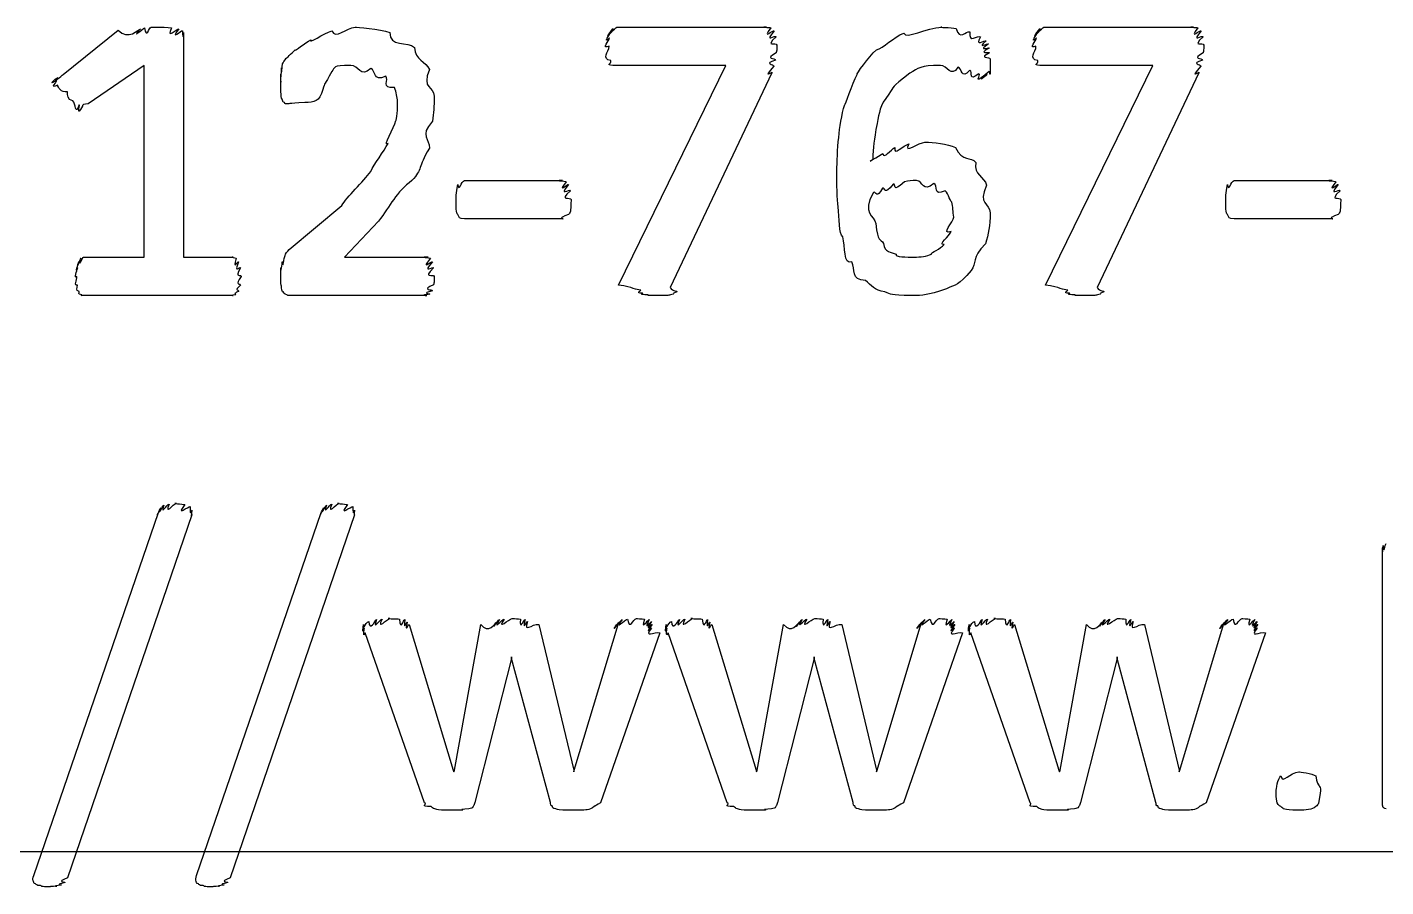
# Model space of a CAD drawing. Header units: millimetres. Extents: x 0 to 216, y 0 to 279.
# Drawn here: x 69.94 to 82.44, y 249.26 to 257.18 of the extents above; entities that cross this region are included whole.
import ezdxf

# ---------------------------------------------------------------- set-up
doc = ezdxf.new("R2010")
doc.units = ezdxf.units.MM
doc.layers.get('0').update_dxf_attribs({"linetype": 'CONTINUOUS'})

msp = doc.modelspace()

# ---------------------------------------------------------------- linework, layer by layer
at = {"color": 0}
for p, q in [((70.2677, 256.741), (70.7746, 257.149)), ((71.3754, 257.127), (71.3754, 255.06)), ((75.3636, 257.176), (76.7415, 257.176)), ((79.2939, 257.176), (80.6718, 257.176)), ((76.8354, 257.011), (76.8354, 257.011)), ((80.7653, 257.011), (80.7653, 257.011)), ((71.0117, 256.824), (70.4991, 256.471)), ((71.0117, 255.06), (71.0117, 256.824)), ((76.3669, 256.824), (75.3636, 256.824)), ((75.3801, 254.801), (76.3669, 256.824)), ((76.7913, 256.757), (75.8543, 254.779)), ((80.2968, 256.824), (79.2939, 256.824)), ((79.3101, 254.801), (80.2968, 256.824)), ((80.7212, 256.757), (79.7842, 254.779)), ((73.9606, 255.765), (74.8647, 255.765)), ((81.045, 255.765), (81.9492, 255.765)), ((72.3484, 255.131), (72.8334, 255.534)), ((74.942, 255.589), (74.942, 255.589)), ((82.0265, 255.589), (82.0265, 255.589)), ((73.1696, 255.39), (72.8557, 255.06)), ((74.8647, 255.413), (73.9606, 255.413)), ((78.4641, 255.429), (78.4641, 255.429)), ((78.8003, 255.468), (78.8003, 255.468)), ((81.9492, 255.413), (81.045, 255.413)), ((70.455, 255.06), (71.0117, 255.06)), ((71.3754, 255.06), (71.833, 255.06)), ((72.8557, 255.06), (73.6272, 255.06)), ((71.9046, 254.883), (71.9046, 254.883)), ((73.6822, 254.883), (73.6822, 254.883)), ((71.833, 254.707), (70.466, 254.707)), ((73.6163, 254.707), (72.3706, 254.707))]:
    msp.add_line(p, q, dxfattribs=at)
at = {"color": 152}
for p, q in [((69.9975, 249.37), (71.144, 252.71)), ((71.4527, 252.688), (70.3061, 249.348)), ((71.4954, 249.37), (72.6419, 252.71)), ((72.9506, 252.688), (71.804, 249.348)), ((82.4121, 250.026), (82.4121, 252.385)), ((73.4508, 251.679), (73.8586, 250.34)), ((73.8699, 250.34), (74.1123, 251.679)), ((74.6471, 251.679), (74.9667, 250.34)), ((74.9723, 250.34), (75.3745, 251.679)), ((75.6888, 251.679), (75.6888, 251.679)), ((76.237, 251.679), (76.6452, 250.34)), ((76.6561, 250.34), (76.8985, 251.679)), ((77.4333, 251.679), (77.7529, 250.34)), ((77.7586, 250.34), (78.1611, 251.679)), ((78.4751, 251.679), (78.4751, 251.679)), ((79.025, 251.679), (79.4329, 250.34)), ((79.4438, 250.34), (79.6865, 251.679)), ((80.221, 251.679), (80.5409, 250.34)), ((80.5462, 250.34), (80.9487, 251.679)), ((81.2631, 251.679), (81.2631, 251.679)), ((73.594, 250.037), (73.0483, 251.602)), ((75.7604, 251.602), (75.2147, 250.037)), ((76.3806, 250.037), (75.8349, 251.602)), ((78.5467, 251.602), (78.0009, 250.037)), ((79.1683, 250.037), (78.6225, 251.602)), ((81.3347, 251.602), (80.7889, 250.037)), ((74.3934, 251.365), (74.0572, 250.042)), ((74.3934, 251.365), (74.3934, 251.382)), ((74.3934, 251.382), (74.3934, 251.365)), ((74.7518, 250.042), (74.3934, 251.365)), ((77.1797, 251.365), (76.8435, 250.042)), ((77.1797, 251.365), (77.1797, 251.382)), ((77.1797, 251.382), (77.1797, 251.365)), ((77.5381, 250.042), (77.1797, 251.365)), ((79.9677, 251.365), (79.6315, 250.042)), ((79.9677, 251.365), (79.9677, 251.382)), ((79.9677, 251.382), (79.9677, 251.365)), ((80.3257, 250.042), (79.9677, 251.365)), ((73.8586, 250.34), (73.8643, 250.323)), ((73.8643, 250.323), (73.8699, 250.34)), ((74.9667, 250.34), (74.9667, 250.323)), ((74.9667, 250.323), (74.9723, 250.34)), ((76.6452, 250.34), (76.6505, 250.323)), ((76.6505, 250.323), (76.6561, 250.34)), ((77.7529, 250.34), (77.7529, 250.323)), ((77.7529, 250.323), (77.7586, 250.34)), ((79.4329, 250.34), (79.4385, 250.323)), ((79.4385, 250.323), (79.4438, 250.34)), ((80.5409, 250.34), (80.5409, 250.323)), ((80.5409, 250.323), (80.5462, 250.34)), ((81.8402, 250.147), (81.8402, 250.147)), ((61.0306, 249.59), (154.869, 249.59))]:
    msp.add_line(p, q, dxfattribs=at)
at = {"color": 0}
for points in [[(70.7746, 257.149), (70.86, 257.047), (70.9676, 257.16), (70.9785, 257.16)], [(70.9785, 257.16), (70.8822, 257.051), (71.0022, 257.167), (71.0173, 257.171)], [(71.0173, 257.171), (71.0336, 257.058), (71.0558, 257.176), (71.0777, 257.176)], [(71.0777, 257.176), (71.0777, 257.176), (71.1274, 257.176), (71.1606, 257.176)], [(71.1606, 257.176), (71.151, 257.176), (71.235, 257.174), (71.2653, 257.171)], [(71.2653, 257.171), (71.21, 257.055), (71.3161, 257.167), (71.3313, 257.16)], [(71.3313, 257.16), (71.2431, 257.044), (71.3602, 257.15), (71.3645, 257.143)], [(71.3645, 257.143), (71.3715, 257.033), (71.3754, 257.134), (71.3754, 257.127)], [(72.547, 257.061), (72.5138, 257.014), (72.6694, 257.121), (72.7396, 257.143)], [(72.7396, 257.143), (72.7699, 257.058), (72.8804, 257.176), (72.9548, 257.176)], [(72.9548, 257.176), (72.9657, 257.176), (73.182, 257.16), (73.2744, 257.127)], [(73.2744, 257.127), (73.2663, 256.992), (73.4413, 257.047), (73.5005, 256.989)], [(75.2972, 257.077), (75.2256, 257.014), (75.3043, 257.117), (75.3085, 257.132)], [(75.3085, 257.132), (75.2369, 257.044), (75.3223, 257.157), (75.3304, 257.165)], [(75.3304, 257.165), (75.2546, 257.058), (75.3526, 257.176), (75.3636, 257.176)], [(76.7415, 257.176), (76.6699, 257.176), (76.769, 257.174), (76.7803, 257.171)], [(76.7803, 257.171), (76.6946, 257.051), (76.805, 257.157), (76.8131, 257.143)], [(76.8131, 257.143), (76.7098, 257.022), (76.8255, 257.11), (76.8297, 257.088)], [(77.7529, 256.967), (77.8192, 256.985), (77.9074, 257.084), (78.0066, 257.121)], [(78.0066, 257.121), (78.0175, 257.058), (78.2214, 257.176), (78.3537, 257.176)], [(78.3537, 257.176), (78.311, 257.176), (78.4419, 257.172), (78.486, 257.165)], [(78.486, 257.165), (78.5206, 257.044), (78.5756, 257.146), (78.613, 257.132)], [(78.613, 257.132), (78.5978, 257.018), (78.686, 257.106), (78.7121, 257.088)], [(79.2275, 257.077), (79.1559, 257.014), (79.2346, 257.117), (79.2385, 257.132)], [(79.2385, 257.132), (79.1669, 257.044), (79.2522, 257.157), (79.2607, 257.165)], [(79.2607, 257.165), (79.1849, 257.058), (79.2826, 257.176), (79.2939, 257.176)], [(80.6718, 257.176), (80.6002, 257.176), (80.6993, 257.174), (80.7103, 257.171)], [(80.7103, 257.171), (80.6249, 257.051), (80.735, 257.157), (80.7434, 257.143)], [(80.7434, 257.143), (80.6401, 257.022), (80.7558, 257.11), (80.76, 257.088)], [(72.4034, 256.967), (72.3995, 256.952), (72.4916, 257.03), (72.547, 257.061)], [(75.2919, 257), (75.2175, 256.97), (75.2934, 257.055), (75.2972, 257.077)], [(75.3085, 256.868), (75.2175, 256.886), (75.2919, 256.945), (75.2919, 257)], [(76.8297, 257.088), (76.7168, 256.981), (76.8354, 257.044), (76.8354, 257.011)], [(76.8354, 257.011), (76.8354, 256.923), (76.8325, 256.962), (76.8297, 256.939)], [(78.7121, 257.088), (78.6486, 256.985), (78.7534, 257.061), (78.7619, 257.05)], [(78.7619, 257.05), (78.668, 256.967), (78.7799, 257.033), (78.7837, 257.022)], [(78.7837, 257.022), (78.6751, 256.945), (78.7894, 256.997), (78.7894, 256.983)], [(79.2219, 257), (79.1475, 256.97), (79.2233, 257.055), (79.2275, 257.077)], [(79.2385, 256.868), (79.1475, 256.886), (79.2219, 256.945), (79.2219, 257)], [(80.76, 257.088), (80.6468, 256.981), (80.7653, 257.044), (80.7653, 257.011)], [(80.7653, 257.011), (80.7653, 256.923), (80.7628, 256.962), (80.76, 256.939)], [(72.2877, 256.84), (72.2891, 256.848), (72.3057, 256.871), (72.3209, 256.89)], [(72.3209, 256.89), (72.3223, 256.886), (72.3664, 256.934), (72.4034, 256.967)], [(73.5005, 256.989), (73.5058, 256.874), (73.6078, 256.862), (73.6381, 256.785)], [(75.3636, 256.824), (75.2394, 256.824), (75.3195, 256.837), (75.3085, 256.868)], [(76.8244, 256.873), (76.7059, 256.837), (76.8145, 256.836), (76.8078, 256.818)], [(76.8297, 256.939), (76.714, 256.879), (76.8269, 256.895), (76.8244, 256.873)], [(77.5765, 256.741), (77.5614, 256.738), (77.6827, 256.903), (77.7529, 256.967)], [(78.7894, 256.983), (78.679, 256.919), (78.7947, 256.957), (78.7947, 256.939)], [(78.7947, 256.939), (78.6818, 256.886), (78.8003, 256.906), (78.8003, 256.884)], [(78.8003, 256.884), (78.8003, 256.83), (78.8003, 256.825), (78.8003, 256.807)], [(79.2939, 256.824), (79.1697, 256.824), (79.2498, 256.837), (79.2385, 256.868)], [(80.7544, 256.873), (80.6358, 256.837), (80.7448, 256.836), (80.7378, 256.818)], [(80.76, 256.939), (80.6443, 256.879), (80.7572, 256.895), (80.7544, 256.873)], [(70.2179, 256.713), (70.1516, 256.643), (70.2564, 256.733), (70.2677, 256.741)], [(72.2711, 256.746), (72.2739, 256.676), (72.2768, 256.786), (72.2768, 256.801)], [(72.2711, 256.68), (72.2711, 256.636), (72.2711, 256.727), (72.2711, 256.746)], [(72.2768, 256.801), (72.2782, 256.705), (72.2835, 256.829), (72.2877, 256.84)], [(72.7396, 256.769), (72.668, 256.632), (72.6793, 256.676), (72.6571, 256.603)], [(72.916, 256.824), (72.7371, 256.824), (72.7756, 256.804), (72.7396, 256.769)], [(73.098, 256.796), (73.0056, 256.705), (72.9851, 256.824), (72.916, 256.824)], [(73.236, 256.725), (73.1118, 256.669), (73.1531, 256.777), (73.098, 256.796)], [(73.6381, 256.785), (73.5637, 256.606), (73.6822, 256.631), (73.6822, 256.542)], [(76.8078, 256.818), (76.6946, 256.683), (76.798, 256.78), (76.7913, 256.757)], [(77.4608, 256.465), (77.4665, 256.449), (77.5286, 256.655), (77.5765, 256.741)], [(78.0616, 256.752), (77.8771, 256.61), (77.9198, 256.639), (77.8686, 256.559)], [(78.3428, 256.824), (78.1526, 256.824), (78.1417, 256.799), (78.0616, 256.752)], [(78.5026, 256.807), (78.4394, 256.705), (78.4049, 256.824), (78.3428, 256.824)], [(78.613, 256.78), (78.5276, 256.687), (78.5467, 256.799), (78.5026, 256.807)], [(78.6956, 256.746), (78.5908, 256.665), (78.6462, 256.769), (78.613, 256.78)], [(78.7506, 256.735), (78.6377, 256.647), (78.7206, 256.738), (78.6956, 256.746)], [(78.7728, 256.741), (78.6599, 256.647), (78.7619, 256.735), (78.7506, 256.735)], [(78.7894, 256.769), (78.6709, 256.658), (78.7799, 256.748), (78.7728, 256.741)], [(78.8003, 256.807), (78.8003, 256.68), (78.7961, 256.78), (78.7894, 256.769)], [(80.7378, 256.818), (80.6249, 256.683), (80.7283, 256.78), (80.7212, 256.757)], [(70.207, 256.686), (70.1104, 256.625), (70.1985, 256.705), (70.2179, 256.713)], [(70.2179, 256.642), (70.1326, 256.603), (70.2179, 256.675), (70.207, 256.686)], [(70.3061, 256.581), (70.2469, 256.57), (70.2179, 256.626), (70.2179, 256.642)], [(72.2711, 256.581), (72.2711, 256.573), (72.2711, 256.643), (72.2711, 256.68)], [(73.3185, 256.62), (73.1862, 256.61), (73.2716, 256.694), (73.236, 256.725)], [(73.346, 256.493), (73.3407, 256.529), (73.3365, 256.578), (73.3185, 256.62)], [(70.3559, 256.498), (70.3061, 256.511), (70.3061, 256.548), (70.3061, 256.581)], [(70.4162, 256.46), (70.3721, 256.352), (70.3887, 256.479), (70.3559, 256.498)], [(72.2824, 256.515), (72.2739, 256.518), (72.2739, 256.555), (72.2711, 256.581)], [(72.3043, 256.482), (72.2849, 256.485), (72.2891, 256.5), (72.2824, 256.515)], [(72.6571, 256.603), (72.6267, 256.485), (72.5826, 256.489), (72.4916, 256.482)], [(73.3294, 256.316), (73.3407, 256.312), (73.346, 256.438), (73.346, 256.493)], [(73.6822, 256.542), (73.6822, 256.441), (73.6769, 256.388), (73.6656, 256.311)], [(77.8686, 256.559), (77.778, 256.451), (77.7833, 256.391), (77.7586, 256.289)], [(70.4441, 256.449), (70.3862, 256.339), (70.4233, 256.451), (70.4162, 256.46)], [(70.4991, 256.471), (70.4123, 256.46), (70.4578, 256.451), (70.4441, 256.449)], [(72.3318, 256.471), (72.3, 256.471), (72.3113, 256.474), (72.3043, 256.482)], [(72.4916, 256.482), (72.3265, 256.471), (72.3456, 256.471), (72.3318, 256.471)], [(77.4058, 256.162), (77.4114, 256.253), (77.4347, 256.369), (77.4608, 256.465)], [(73.2578, 256.107), (73.2, 256.07), (73.3185, 256.253), (73.3294, 256.316)], [(73.6656, 256.311), (73.5418, 256.169), (73.6452, 256.151), (73.6381, 256.063)], [(77.7586, 256.289), (77.7311, 256.129), (77.7226, 256.075), (77.7201, 255.958)], [(77.3892, 255.854), (77.3892, 255.927), (77.3949, 256.059), (77.4058, 256.162)], [(78.0507, 256.101), (77.9956, 256), (78.1473, 256.118), (78.1995, 256.118)], [(78.1995, 256.118), (78.2782, 256.118), (78.4063, 256.101), (78.4807, 256.068)], [(73.098, 255.848), (73.127, 255.916), (73.2208, 256.03), (73.2578, 256.107)], [(73.6381, 256.063), (73.5281, 255.875), (73.5774, 255.875), (73.4783, 255.765)], [(77.7201, 255.958), (77.6386, 255.911), (77.7804, 255.994), (77.8136, 256.013)], [(77.8136, 256.013), (77.8221, 255.953), (77.8828, 256.053), (77.924, 256.068)], [(77.924, 256.068), (77.9032, 255.982), (78.0066, 256.093), (78.0507, 256.101)], [(78.4807, 256.068), (78.5467, 255.933), (78.6197, 255.989), (78.668, 255.931)], [(78.668, 255.931), (78.6419, 255.816), (78.7481, 255.801), (78.7672, 255.721)], [(72.8334, 255.534), (72.8733, 255.611), (73.0321, 255.756), (73.098, 255.848)], [(73.4783, 255.765), (73.3323, 255.658), (73.2801, 255.534), (73.1696, 255.39)], [(73.8999, 255.727), (73.9084, 255.647), (73.9345, 255.765), (73.9606, 255.765)], [(74.8647, 255.765), (74.7832, 255.765), (74.8866, 255.761), (74.8979, 255.754)], [(74.8979, 255.754), (74.8055, 255.636), (74.9155, 255.741), (74.9198, 255.727)], [(77.4001, 255.523), (77.3892, 255.589), (77.3892, 255.735), (77.3892, 255.854)], [(78.0122, 255.754), (77.8852, 255.636), (77.9406, 255.743), (77.9074, 255.732)], [(78.1223, 255.765), (78.0754, 255.765), (78.0479, 255.761), (78.0122, 255.754)], [(78.2821, 255.738), (78.1749, 255.647), (78.1844, 255.765), (78.1223, 255.765)], [(80.9847, 255.727), (80.9928, 255.647), (81.0189, 255.765), (81.045, 255.765)], [(81.9492, 255.765), (81.8677, 255.765), (81.9711, 255.761), (81.9824, 255.754)], [(81.9824, 255.754), (81.89, 255.636), (82, 255.741), (82.0043, 255.727)], [(73.8837, 255.589), (73.8837, 255.596), (73.889, 255.7), (73.8999, 255.727)], [(74.9198, 255.727), (74.8164, 255.607), (74.9321, 255.694), (74.9364, 255.671)], [(74.9364, 255.671), (74.8235, 255.563), (74.942, 255.622), (74.942, 255.589)], [(77.7254, 255.655), (77.6125, 255.459), (77.7325, 255.446), (77.7476, 255.368)], [(77.8083, 255.694), (77.7558, 255.589), (77.7505, 255.669), (77.7254, 255.655)], [(77.9074, 255.732), (77.8192, 255.614), (77.8411, 255.707), (77.8083, 255.694)], [(78.3869, 255.671), (78.263, 255.614), (78.3262, 255.723), (78.2821, 255.738)], [(78.4475, 255.567), (78.4366, 255.559), (78.4158, 255.645), (78.3869, 255.671)], [(78.7672, 255.721), (78.6818, 255.541), (78.8003, 255.559), (78.8003, 255.468)], [(80.9681, 255.589), (80.9681, 255.596), (80.9734, 255.7), (80.9847, 255.727)], [(82.0043, 255.727), (81.9009, 255.607), (82.0166, 255.694), (82.0208, 255.671)], [(82.0208, 255.671), (81.9079, 255.563), (82.0265, 255.622), (82.0265, 255.589)], [(73.8999, 255.451), (73.8837, 255.463), (73.8837, 255.523), (73.8837, 255.589)], [(74.942, 255.589), (74.942, 255.463), (74.9335, 255.476), (74.9198, 255.451)], [(77.4442, 255.247), (77.4072, 255.269), (77.4114, 255.423), (77.4001, 255.523)], [(78.4641, 255.429), (78.4585, 255.475), (78.4585, 255.525), (78.4475, 255.567)], [(80.9847, 255.451), (80.9681, 255.463), (80.9681, 255.523), (80.9681, 255.589)], [(82.0265, 255.589), (82.0265, 255.463), (82.018, 255.476), (82.0043, 255.451)], [(73.9606, 255.413), (73.9084, 255.413), (73.914, 255.425), (73.8999, 255.451)], [(74.9198, 255.451), (74.7984, 255.413), (74.8894, 255.413), (74.8647, 255.413)], [(77.7476, 255.368), (77.7642, 255.192), (77.7889, 255.233), (77.8192, 255.186)], [(78.4419, 255.297), (78.3399, 255.261), (78.4641, 255.385), (78.4641, 255.429)], [(78.8003, 255.468), (78.8003, 255.349), (78.7852, 255.272), (78.7562, 255.181)], [(81.045, 255.413), (80.9928, 255.413), (80.9985, 255.425), (80.9847, 255.451)], [(82.0043, 255.451), (81.8829, 255.413), (81.9739, 255.413), (81.9492, 255.413)], [(77.5271, 255.016), (77.4471, 254.982), (77.4665, 255.162), (77.4442, 255.247)], [(78.3759, 255.175), (78.311, 255.173), (78.4271, 255.253), (78.4419, 255.297)], [(72.3099, 255.076), (72.3071, 255.089), (72.3332, 255.112), (72.3484, 255.131)], [(77.8192, 255.186), (77.826, 255.1), (77.8909, 255.109), (77.935, 255.087)], [(78.2602, 255.087), (78.2518, 255.1), (78.3456, 255.138), (78.3759, 255.175)], [(78.7562, 255.181), (78.6239, 255.049), (78.6818, 255.007), (78.6239, 254.938)], [(70.4, 254.961), (70.3721, 254.897), (70.4067, 255), (70.4109, 255.016)], [(70.4109, 255.016), (70.3834, 254.927), (70.4247, 255.04), (70.4328, 255.049)], [(70.4328, 255.049), (70.3972, 254.941), (70.4465, 255.06), (70.455, 255.06)], [(71.833, 255.06), (71.8054, 255.06), (71.8524, 255.056), (71.8605, 255.049)], [(71.8605, 255.049), (71.8234, 254.927), (71.8785, 255.029), (71.8827, 255.016)], [(71.8827, 255.016), (71.8344, 254.897), (71.8951, 254.982), (71.8993, 254.961)], [(72.2711, 254.961), (72.2739, 254.897), (72.2796, 255.002), (72.2877, 255.021)], [(72.2877, 255.021), (72.2891, 254.934), (72.3015, 255.057), (72.3099, 255.076)], [(73.6272, 255.06), (73.5348, 255.06), (73.641, 255.056), (73.6494, 255.049)], [(73.6494, 255.049), (73.5499, 254.927), (73.6618, 255.029), (73.6656, 255.016)], [(73.6656, 255.016), (73.5612, 254.897), (73.6769, 254.982), (73.6769, 254.961)], [(77.6538, 254.845), (77.5134, 254.846), (77.56, 254.949), (77.5271, 255.016)], [(77.935, 255.087), (77.9184, 255.06), (78.0369, 255.06), (78.1004, 255.06)], [(78.1004, 255.06), (78.1611, 255.06), (78.2161, 255.068), (78.2602, 255.087)], [(70.3943, 254.883), (70.364, 254.853), (70.3957, 254.938), (70.4, 254.961)], [(70.4, 254.801), (70.364, 254.791), (70.3943, 254.85), (70.3943, 254.883)], [(71.8993, 254.961), (71.8414, 254.853), (71.9046, 254.912), (71.9046, 254.883)], [(71.9046, 254.883), (71.8414, 254.791), (71.9018, 254.823), (71.8993, 254.801)], [(72.2711, 254.878), (72.2711, 254.853), (72.2711, 254.938), (72.2711, 254.961)], [(72.2768, 254.795), (72.2711, 254.787), (72.2711, 254.845), (72.2711, 254.878)], [(73.6769, 254.961), (73.5637, 254.853), (73.6822, 254.912), (73.6822, 254.883)], [(73.6822, 254.883), (73.6822, 254.798), (73.6794, 254.831), (73.6769, 254.806)], [(78.6239, 254.938), (78.5054, 254.791), (78.4888, 254.812), (78.3978, 254.768)], [(70.4162, 254.745), (70.3721, 254.747), (70.4024, 254.779), (70.4, 254.801)], [(70.4384, 254.713), (70.3862, 254.718), (70.4233, 254.73), (70.4162, 254.745)], [(71.8827, 254.745), (71.8192, 254.718), (71.8661, 254.719), (71.8552, 254.713)], [(71.8993, 254.801), (71.8344, 254.747), (71.8894, 254.759), (71.8827, 254.745)], [(72.2933, 254.74), (72.2782, 254.743), (72.2796, 254.773), (72.2768, 254.795)], [(72.3265, 254.713), (72.2962, 254.718), (72.3043, 254.729), (72.2933, 254.74)], [(73.6656, 254.751), (73.5499, 254.721), (73.6547, 254.725), (73.6438, 254.718)], [(73.6769, 254.806), (73.557, 254.751), (73.6685, 254.765), (73.6656, 254.751)], [(75.584, 254.757), (75.5343, 254.754), (75.5191, 254.786), (75.3801, 254.801)], [(75.6006, 254.729), (75.5304, 254.729), (75.584, 254.745), (75.584, 254.757)], [(75.8543, 254.779), (75.879, 254.74), (75.9259, 254.751), (75.9146, 254.74)], [(75.9146, 254.74), (75.861, 254.721), (75.8956, 254.725), (75.8818, 254.718)], [(77.8302, 254.74), (77.7339, 254.754), (77.705, 254.801), (77.6538, 254.845)], [(78.0729, 254.707), (77.87, 254.707), (77.899, 254.718), (77.8302, 254.74)], [(78.3978, 254.768), (78.2052, 254.707), (78.1967, 254.707), (78.0729, 254.707)], [(79.5143, 254.757), (79.4646, 254.754), (79.4494, 254.786), (79.3101, 254.801)], [(79.5306, 254.729), (79.4604, 254.729), (79.5143, 254.745), (79.5143, 254.757)], [(79.7842, 254.779), (79.8089, 254.74), (79.8558, 254.751), (79.8449, 254.74)], [(79.8449, 254.74), (79.7913, 254.721), (79.8255, 254.725), (79.8117, 254.718)], [(70.466, 254.707), (70.4053, 254.707), (70.4494, 254.708), (70.4384, 254.713)], [(71.8552, 254.713), (71.8012, 254.707), (71.84, 254.707), (71.833, 254.707)], [(72.3706, 254.707), (72.3223, 254.707), (72.3403, 254.708), (72.3265, 254.713)], [(73.6438, 254.718), (73.5309, 254.707), (73.6272, 254.707), (73.6163, 254.707)], [(75.65, 254.713), (75.5523, 254.714), (75.6116, 254.721), (75.6006, 254.729)], [(75.7495, 254.707), (75.6006, 254.707), (75.6751, 254.708), (75.65, 254.713)], [(75.8321, 254.707), (75.7908, 254.707), (75.7823, 254.707), (75.7495, 254.707)], [(75.8818, 254.718), (75.8349, 254.71), (75.8543, 254.71), (75.8321, 254.707)], [(79.5803, 254.713), (79.4826, 254.714), (79.5419, 254.721), (79.5306, 254.729)], [(79.6794, 254.707), (79.5306, 254.707), (79.605, 254.708), (79.5803, 254.713)], [(79.7624, 254.707), (79.7207, 254.707), (79.7126, 254.707), (79.6794, 254.707)], [(79.8117, 254.718), (79.7648, 254.71), (79.7842, 254.71), (79.7624, 254.707)]]:
    msp.add_open_spline(points, degree=3, dxfattribs=at)
at = {"color": 152}
for points in [[(71.144, 252.71), (71.1179, 252.639), (71.1577, 252.743), (71.1659, 252.754)], [(71.1659, 252.754), (71.1331, 252.661), (71.1824, 252.772), (71.1937, 252.776)], [(71.1937, 252.776), (71.1577, 252.671), (71.2241, 252.787), (71.2431, 252.787)], [(71.2431, 252.787), (71.1951, 252.674), (71.2833, 252.793), (71.3094, 252.793)], [(71.3094, 252.793), (71.2541, 252.793), (71.3673, 252.789), (71.3863, 252.782)], [(71.3863, 252.782), (71.2943, 252.663), (71.4252, 252.772), (71.4361, 252.765)], [(71.4361, 252.765), (71.4333, 252.65), (71.4527, 252.746), (71.4527, 252.732)], [(72.6419, 252.71), (72.6158, 252.639), (72.6556, 252.743), (72.6641, 252.754)], [(72.6641, 252.754), (72.6309, 252.661), (72.6803, 252.772), (72.6916, 252.776)], [(72.6916, 252.776), (72.6556, 252.671), (72.722, 252.787), (72.741, 252.787)], [(72.741, 252.787), (72.693, 252.674), (72.7812, 252.793), (72.8073, 252.793)], [(72.8073, 252.793), (72.7523, 252.793), (72.8652, 252.789), (72.8846, 252.782)], [(72.8846, 252.782), (72.7922, 252.663), (72.923, 252.772), (72.934, 252.765)], [(72.934, 252.765), (72.9312, 252.65), (72.9506, 252.746), (72.9506, 252.732)], [(71.4527, 252.732), (71.4375, 252.623), (71.4555, 252.706), (71.4527, 252.688)], [(72.9506, 252.732), (72.9354, 252.623), (72.9534, 252.706), (72.9506, 252.688)], [(82.4121, 252.385), (82.4121, 252.293), (82.4135, 252.399), (82.4177, 252.407)], [(82.4177, 252.407), (82.4234, 252.308), (82.4343, 252.42), (82.4452, 252.423)], [(73.0321, 251.679), (73.0155, 251.591), (73.0483, 251.699), (73.0814, 251.707)], [(73.0373, 251.646), (73.0155, 251.572), (73.0321, 251.671), (73.0321, 251.679)], [(73.0483, 251.602), (73.0222, 251.547), (73.0402, 251.635), (73.0373, 251.646)], [(73.0814, 251.707), (73.0843, 251.605), (73.1421, 251.719), (73.1531, 251.724)], [(73.1531, 251.724), (73.1104, 251.613), (73.1834, 251.729), (73.2028, 251.729)], [(73.2028, 251.729), (73.1502, 251.616), (73.2483, 251.734), (73.2744, 251.734)], [(73.2744, 251.734), (73.2137, 251.734), (73.3407, 251.732), (73.3626, 251.729)], [(73.3626, 251.729), (73.375, 251.613), (73.4011, 251.726), (73.4124, 251.724)], [(73.4124, 251.724), (73.3972, 251.605), (73.43, 251.713), (73.4342, 251.701)], [(73.4342, 251.701), (73.4081, 251.587), (73.4466, 251.686), (73.4508, 251.679)], [(74.1123, 251.679), (74.1796, 251.587), (74.2516, 251.693), (74.2555, 251.701)], [(74.2555, 251.701), (74.1909, 251.605), (74.2721, 251.719), (74.283, 251.724)], [(74.283, 251.724), (74.2128, 251.613), (74.3081, 251.729), (74.3271, 251.729)], [(74.3271, 251.729), (74.2527, 251.616), (74.3726, 251.734), (74.3991, 251.734)], [(74.3991, 251.734), (74.4291, 251.734), (74.4569, 251.732), (74.476, 251.729)], [(74.476, 251.729), (74.4664, 251.613), (74.5091, 251.726), (74.5201, 251.724)], [(74.5201, 251.724), (74.4883, 251.605), (74.5381, 251.714), (74.5423, 251.707)], [(74.5423, 251.707), (74.4996, 251.591), (74.5836, 251.69), (74.6471, 251.679)], [(75.3745, 251.679), (75.2863, 251.587), (75.3816, 251.693), (75.3854, 251.701)], [(75.3854, 251.701), (75.2972, 251.605), (75.402, 251.719), (75.4133, 251.724)], [(75.4133, 251.724), (75.3223, 251.613), (75.4433, 251.729), (75.4627, 251.729)], [(75.4627, 251.729), (75.4807, 251.616), (75.5124, 251.734), (75.5456, 251.734)], [(75.5456, 251.734), (75.5428, 251.734), (75.5978, 251.732), (75.6172, 251.729)], [(75.6172, 251.729), (75.5798, 251.613), (75.65, 251.726), (75.6613, 251.724)], [(75.6613, 251.724), (75.602, 251.605), (75.6789, 251.714), (75.6832, 251.707)], [(75.6832, 251.646), (75.6059, 251.547), (75.7079, 251.62), (75.7604, 251.602)], [(75.6832, 251.707), (75.6087, 251.591), (75.6888, 251.69), (75.6888, 251.679)], [(75.6888, 251.679), (75.6087, 251.572), (75.686, 251.66), (75.6832, 251.646)], [(75.8183, 251.679), (75.8017, 251.591), (75.8349, 251.699), (75.868, 251.707)], [(75.8239, 251.646), (75.8017, 251.572), (75.8183, 251.671), (75.8183, 251.679)], [(75.8349, 251.602), (75.8088, 251.547), (75.8264, 251.635), (75.8239, 251.646)], [(75.868, 251.707), (75.8705, 251.605), (75.9284, 251.719), (75.9396, 251.724)], [(75.9396, 251.724), (75.897, 251.613), (75.97, 251.729), (75.989, 251.729)], [(75.989, 251.729), (75.9368, 251.616), (76.0345, 251.734), (76.0607, 251.734)], [(76.0607, 251.734), (76.0003, 251.734), (76.127, 251.732), (76.1488, 251.729)], [(76.1488, 251.729), (76.1615, 251.613), (76.1877, 251.726), (76.1986, 251.724)], [(76.1986, 251.724), (76.1834, 251.605), (76.2166, 251.713), (76.2208, 251.701)], [(76.2208, 251.701), (76.1944, 251.587), (76.2332, 251.686), (76.237, 251.679)], [(76.8985, 251.679), (76.9662, 251.587), (77.0378, 251.693), (77.0421, 251.701)], [(77.0421, 251.701), (76.9772, 251.605), (77.0587, 251.719), (77.0696, 251.724)], [(77.0696, 251.724), (76.9994, 251.613), (77.0943, 251.729), (77.1137, 251.729)], [(77.1137, 251.729), (77.0393, 251.616), (77.1592, 251.734), (77.1853, 251.734)], [(77.1853, 251.734), (77.2156, 251.734), (77.2432, 251.732), (77.2626, 251.729)], [(77.2626, 251.729), (77.2527, 251.613), (77.2954, 251.726), (77.3067, 251.724)], [(77.3067, 251.724), (77.2749, 251.605), (77.3247, 251.714), (77.3285, 251.707)], [(77.3285, 251.707), (77.2859, 251.591), (77.3698, 251.69), (77.4333, 251.679)], [(78.1611, 251.679), (78.0729, 251.587), (78.1678, 251.693), (78.172, 251.701)], [(78.172, 251.701), (78.0838, 251.605), (78.1886, 251.719), (78.1995, 251.724)], [(78.1995, 251.724), (78.1085, 251.613), (78.2299, 251.729), (78.2493, 251.729)], [(78.2493, 251.729), (78.2669, 251.616), (78.2987, 251.734), (78.3318, 251.734)], [(78.3318, 251.734), (78.329, 251.734), (78.384, 251.732), (78.4035, 251.729)], [(78.4035, 251.729), (78.3664, 251.613), (78.4366, 251.726), (78.4475, 251.724)], [(78.4475, 251.724), (78.3883, 251.605), (78.4655, 251.714), (78.4698, 251.707)], [(78.4698, 251.646), (78.3925, 251.547), (78.4945, 251.62), (78.5467, 251.602)], [(78.4698, 251.707), (78.3953, 251.591), (78.4751, 251.69), (78.4751, 251.679)], [(78.4751, 251.679), (78.3953, 251.572), (78.4722, 251.66), (78.4698, 251.646)], [(78.6059, 251.679), (78.5894, 251.591), (78.6225, 251.699), (78.6557, 251.707)], [(78.6116, 251.646), (78.5894, 251.572), (78.6059, 251.671), (78.6059, 251.679)], [(78.6225, 251.602), (78.5964, 251.547), (78.6144, 251.635), (78.6116, 251.646)], [(78.6557, 251.707), (78.6585, 251.605), (78.7164, 251.719), (78.7273, 251.724)], [(78.7273, 251.724), (78.6846, 251.613), (78.7576, 251.729), (78.777, 251.729)], [(78.777, 251.729), (78.7245, 251.616), (78.8226, 251.734), (78.8487, 251.734)], [(78.8487, 251.734), (78.788, 251.734), (78.9146, 251.732), (78.9368, 251.729)], [(78.9368, 251.729), (78.9492, 251.613), (78.9753, 251.726), (78.9862, 251.724)], [(78.9862, 251.724), (78.9711, 251.605), (79.0042, 251.713), (79.0085, 251.701)], [(79.0085, 251.701), (78.9824, 251.587), (79.0208, 251.686), (79.025, 251.679)], [(79.6865, 251.679), (79.7539, 251.587), (79.8255, 251.693), (79.8297, 251.701)], [(79.8297, 251.701), (79.7648, 251.605), (79.8463, 251.719), (79.8572, 251.724)], [(79.8572, 251.724), (79.787, 251.613), (79.8823, 251.729), (79.9013, 251.729)], [(79.9013, 251.729), (79.8269, 251.616), (79.9469, 251.734), (79.973, 251.734)], [(79.973, 251.734), (80.0033, 251.734), (80.0308, 251.732), (80.0502, 251.729)], [(80.0502, 251.729), (80.0407, 251.613), (80.0834, 251.726), (80.0943, 251.724)], [(80.0943, 251.724), (80.0626, 251.605), (80.1123, 251.714), (80.1165, 251.707)], [(80.1165, 251.707), (80.0735, 251.591), (80.1578, 251.69), (80.221, 251.679)], [(80.9487, 251.679), (80.8605, 251.587), (80.9554, 251.693), (80.9597, 251.701)], [(80.9597, 251.701), (80.8715, 251.605), (80.9763, 251.719), (80.9872, 251.724)], [(80.9872, 251.724), (80.8965, 251.613), (81.0175, 251.729), (81.0369, 251.729)], [(81.0369, 251.729), (81.0549, 251.616), (81.0867, 251.734), (81.1195, 251.734)], [(81.1195, 251.734), (81.117, 251.734), (81.172, 251.732), (81.1911, 251.729)], [(81.1911, 251.729), (81.1541, 251.613), (81.2243, 251.726), (81.2352, 251.724)], [(81.2352, 251.724), (81.1759, 251.605), (81.2532, 251.714), (81.2574, 251.707)], [(81.2574, 251.646), (81.1802, 251.547), (81.2821, 251.62), (81.3347, 251.602)], [(81.2574, 251.707), (81.183, 251.591), (81.2631, 251.69), (81.2631, 251.679)], [(81.2631, 251.679), (81.183, 251.572), (81.2602, 251.66), (81.2574, 251.646)], [(81.4324, 250.147), (81.4324, 250.158), (81.4462, 250.263), (81.4765, 250.285)], [(81.4765, 250.285), (81.4903, 250.205), (81.5605, 250.323), (81.6419, 250.323)], [(81.6419, 250.323), (81.6448, 250.323), (81.7658, 250.31), (81.7961, 250.285)], [(81.7961, 250.285), (81.8212, 250.158), (81.8402, 250.216), (81.8402, 250.147)], [(81.4765, 250.004), (81.4324, 250.017), (81.4324, 250.077), (81.4324, 250.147)], [(81.8402, 250.147), (81.8212, 250.017), (81.825, 250.028), (81.7961, 250.004)], [(73.6547, 250.004), (73.5404, 250.004), (73.6272, 250.026), (73.594, 250.037)], [(73.6879, 249.982), (73.6727, 249.984), (73.6618, 249.995), (73.6547, 250.004)], [(74.0406, 250.004), (74.0322, 249.984), (74.0198, 249.989), (74.0022, 249.982)], [(74.0572, 250.042), (74.0473, 250.004), (74.0473, 250.015), (74.0406, 250.004)], [(74.7681, 250.009), (74.7529, 250.007), (74.7543, 250.031), (74.7518, 250.042)], [(74.8012, 249.982), (74.7681, 249.984), (74.7751, 249.998), (74.7681, 250.009)], [(75.154, 250.004), (75.1279, 249.984), (75.1346, 249.989), (75.1209, 249.982)], [(75.2147, 250.037), (75.1431, 249.999), (75.1611, 250.01), (75.154, 250.004)], [(76.4413, 250.004), (76.3266, 250.004), (76.4134, 250.026), (76.3806, 250.037)], [(76.4741, 249.982), (76.4589, 249.984), (76.448, 249.995), (76.4413, 250.004)], [(76.8269, 250.004), (76.8188, 249.984), (76.8064, 249.989), (76.7884, 249.982)], [(76.8435, 250.042), (76.8339, 250.004), (76.8339, 250.015), (76.8269, 250.004)], [(77.5547, 250.009), (77.5395, 250.007), (77.5409, 250.031), (77.5381, 250.042)], [(77.5878, 249.982), (77.5547, 249.984), (77.5614, 249.998), (77.5547, 250.009)], [(77.9406, 250.004), (77.9141, 249.984), (77.9212, 249.989), (77.9074, 249.982)], [(78.0009, 250.037), (77.9293, 249.999), (77.9473, 250.01), (77.9406, 250.004)], [(79.2289, 250.004), (79.1146, 250.004), (79.2014, 250.026), (79.1683, 250.037)], [(79.2621, 249.982), (79.2469, 249.984), (79.2357, 249.995), (79.2289, 250.004)], [(79.6149, 250.004), (79.6064, 249.984), (79.5941, 249.989), (79.5761, 249.982)], [(79.6315, 250.042), (79.6216, 250.004), (79.6216, 250.015), (79.6149, 250.004)], [(80.3423, 250.009), (80.3271, 250.007), (80.3286, 250.031), (80.3257, 250.042)], [(80.3755, 249.982), (80.3423, 249.984), (80.3494, 249.998), (80.3423, 250.009)], [(80.7283, 250.004), (80.7021, 249.984), (80.7089, 249.989), (80.6951, 249.982)], [(80.7889, 250.037), (80.7173, 249.999), (80.735, 250.01), (80.7283, 250.004)], [(81.631, 249.971), (81.4903, 249.971), (81.5054, 249.982), (81.4765, 250.004)], [(81.7961, 250.004), (81.7633, 249.971), (81.7107, 249.971), (81.631, 249.971)], [(82.4177, 249.998), (82.4121, 249.995), (82.4121, 250.015), (82.4121, 250.026)], [(82.4452, 249.982), (82.4234, 249.984), (82.4248, 249.994), (82.4177, 249.998)], [(73.7485, 249.971), (73.7016, 249.973), (73.7016, 249.978), (73.6879, 249.982)], [(73.8477, 249.971), (73.7538, 249.971), (73.7732, 249.971), (73.7485, 249.971)], [(73.9415, 249.971), (73.8311, 249.971), (73.8837, 249.971), (73.8477, 249.971)], [(74.0022, 249.982), (73.8822, 249.973), (73.9662, 249.973), (73.9415, 249.971)], [(74.8676, 249.971), (74.8012, 249.973), (74.8192, 249.978), (74.8012, 249.982)], [(74.9667, 249.971), (74.8524, 249.971), (74.8923, 249.971), (74.8676, 249.971)], [(75.0605, 249.971), (74.9293, 249.971), (75.0023, 249.971), (74.9667, 249.971)], [(75.1209, 249.982), (75.099, 249.973), (75.0852, 249.973), (75.0605, 249.971)], [(76.5348, 249.971), (76.4879, 249.973), (76.4879, 249.978), (76.4741, 249.982)], [(76.6339, 249.971), (76.5404, 249.971), (76.5598, 249.971), (76.5348, 249.971)], [(76.7278, 249.971), (76.6177, 249.971), (76.6699, 249.971), (76.6339, 249.971)], [(76.7884, 249.982), (76.6685, 249.973), (76.7524, 249.973), (76.7278, 249.971)], [(77.6538, 249.971), (77.5878, 249.973), (77.6055, 249.978), (77.5878, 249.982)], [(77.7529, 249.971), (77.6386, 249.971), (77.6785, 249.971), (77.6538, 249.971)], [(77.8468, 249.971), (77.7159, 249.971), (77.7889, 249.971), (77.7529, 249.971)], [(77.9074, 249.982), (77.8852, 249.973), (77.8715, 249.973), (77.8468, 249.971)], [(79.3228, 249.971), (79.2759, 249.973), (79.2759, 249.978), (79.2621, 249.982)], [(79.4219, 249.971), (79.3281, 249.971), (79.3475, 249.971), (79.3228, 249.971)], [(79.5154, 249.971), (79.4053, 249.971), (79.4575, 249.971), (79.4219, 249.971)], [(79.5761, 249.982), (79.4561, 249.973), (79.5405, 249.973), (79.5154, 249.971)], [(80.4414, 249.971), (80.3755, 249.973), (80.3935, 249.978), (80.3755, 249.982)], [(80.5409, 249.971), (80.4263, 249.971), (80.4665, 249.971), (80.4414, 249.971)], [(80.6344, 249.971), (80.5035, 249.971), (80.5766, 249.971), (80.5409, 249.971)], [(80.6951, 249.982), (80.6732, 249.973), (80.6595, 249.973), (80.6344, 249.971)], [(69.9918, 249.326), (69.9865, 249.318), (69.9893, 249.352), (69.9975, 249.37)], [(71.4897, 249.326), (71.4844, 249.318), (71.4872, 249.352), (71.4954, 249.37)], [(70.014, 249.293), (69.9932, 249.291), (69.9946, 249.312), (69.9918, 249.326)], [(70.0581, 249.276), (70.0155, 249.276), (70.025, 249.286), (70.014, 249.293)], [(70.1407, 249.265), (70.0553, 249.265), (70.08, 249.269), (70.0581, 249.276)], [(70.207, 249.271), (70.1146, 249.265), (70.1657, 249.265), (70.1407, 249.265)], [(70.2511, 249.282), (70.1516, 249.269), (70.225, 249.271), (70.207, 249.271)], [(70.2839, 249.304), (70.1767, 249.28), (70.2649, 249.286), (70.2511, 249.282)], [(70.3061, 249.348), (70.1918, 249.302), (70.291, 249.315), (70.2839, 249.304)], [(71.5119, 249.293), (71.4911, 249.291), (71.4925, 249.312), (71.4897, 249.326)], [(71.556, 249.276), (71.5133, 249.276), (71.5229, 249.286), (71.5119, 249.293)], [(71.6386, 249.265), (71.5532, 249.265), (71.5779, 249.269), (71.556, 249.276)], [(71.7049, 249.271), (71.6125, 249.265), (71.6636, 249.265), (71.6386, 249.265)], [(71.749, 249.282), (71.6499, 249.269), (71.7229, 249.271), (71.7049, 249.271)], [(71.7822, 249.304), (71.6746, 249.28), (71.7628, 249.286), (71.749, 249.282)], [(71.804, 249.348), (71.6897, 249.302), (71.7889, 249.315), (71.7822, 249.304)]]:
    msp.add_open_spline(points, degree=3, dxfattribs=at)

doc.saveas('drawing.dxf')
